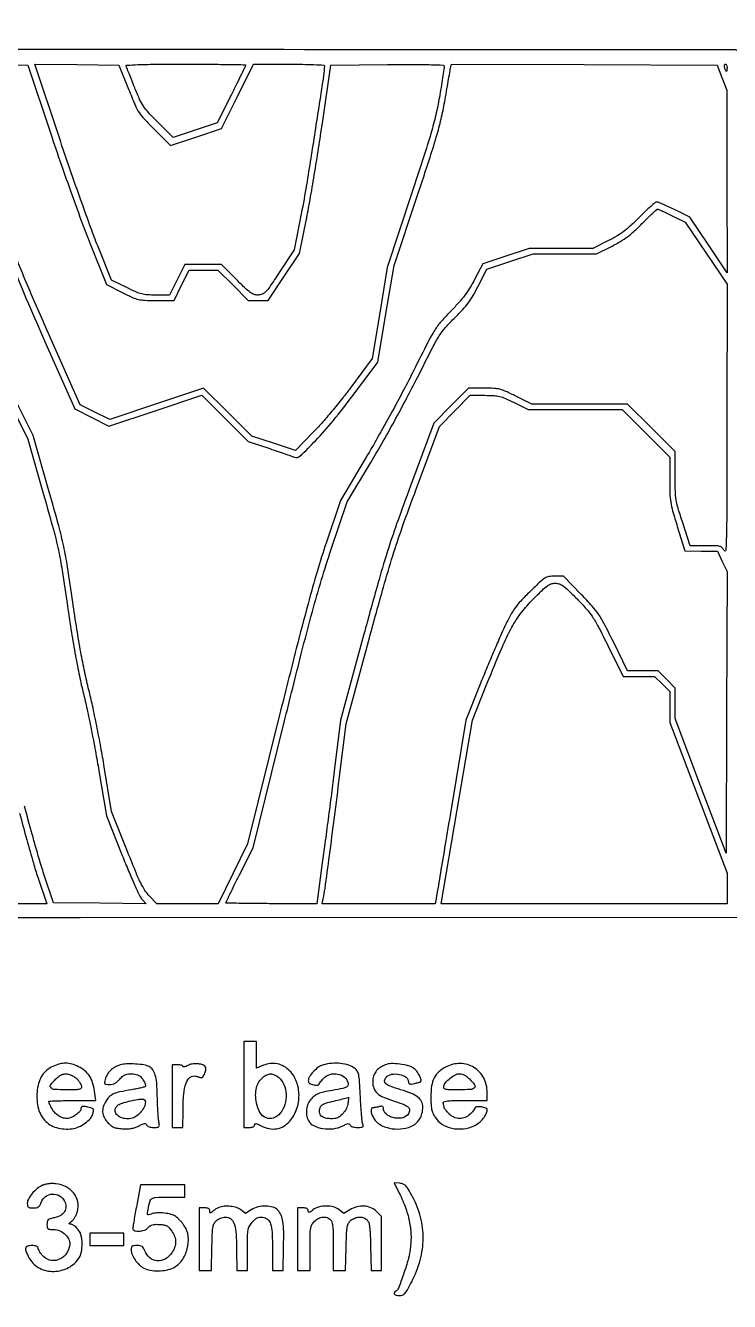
# Model space of a CAD drawing. Extents: x 56 to 1133, y 13 to 780.
# Drawn here: x 208.6 to 241.9, y 412.3 to 472.6 of the extents above; entities that cross this region are included whole.
import ezdxf

# ---------------------------------------------------------------- set-up
doc = ezdxf.new("R2010")
doc.units = 0
doc.header["$MEASUREMENT"] = 0

msp = doc.modelspace()

# ---------------------------------------------------------------- linework, layer by layer
for points in [[(563.623791, 746.280965, 0.000024), (512.7183, 748.668533, -0.000001), (459.121102, 751.17978, -0.000001), (407.844657, 753.582407, -0.000001), (364.322196, 755.62181, -0.000003), (342.098843, 756.663341), (304.216786, 758.439), (214.179413, 758.439, 0.000047), (168.586009, 758.434684, 0.000234), (142.920928, 758.417802, 0.000007), (124.182622, 758.396437, 0.198612), (124.04052, 758.33748, 0.198833), (123.941681, 758.098964, 0.000007), (123.932666, 727.145607, 0.000007), (123.924542, 696.192175, 0.198977), (124.02325, 695.95379, -0.195999), (124.063995, 695.856961, -0.000177), (124.091413, 693.332839, -0.001513), (124.114673, 690.224487, -0.000576), (124.129, 685.89062), (124.1505, 675.9117), (358.825898, 675.890535, 0.000017), (481.082405, 675.883684, 0.000096)], [(597.152773, 709.532732, 0.000001), (644.775909, 711.772814, 0.02038)], [(546.558755, 675.894767, 0.000001), (593.453206, 675.911769, 0.256594)], [(114.327922, 505.159407, 0.000001), (108.775481, 472.363282, 0.000003), (103.245268, 439.696851, 0.041949)], [(529.032925, 286.436984, -0.000002), (529.83462, 265.012438, -0.000004), (530.769888, 240.009811, -0.000003), (531.839084, 211.4154, 0.000001), (532.991169, 180.601107, 0.000001), (534.178651, 148.843697, 0.000001), (535.23949, 120.47627, 0.000003), (535.941746, 101.701946, 0.000115)], [(340.916813, 486.835527, -0.000001), (340.895598, 462.377991, -0.192633)], [(1130.14234, 577.288816, 0.000001), (1112.945079, 577.188951, 0.000111)], [(593.378593, 696.469297, 0.000002), (562.930092, 696.495285, 0.000139)], [(659.5416, 273.9771, -0.000009), (659.54438, 420.999454, -0.000183)], [(340.275612, 460.29304, 0.000001), (337.392807, 449.674757, 0.000025)], [(528.70788, 577.073614, 0.000003), (528.686579, 549.005158, 0.000159)], [(308.265541, 303.202231, -0.000001), (310.164009, 315.537643, -0.000018)], [(106.310938, 453.620174, 0.000122), (109.387108, 471.851108, -0.000089), (111.518689, 484.488959, -0.000149), (113.319169, 495.132832, -0.000001), (114.957787, 504.802168, -0.185562)], [(164.467775, 529.474699, 0.000085), (145.286579, 520.224962, 0.000141), (129.126223, 512.422972, 0.000002), (114.458015, 505.336203, 0.10741)], [(478.976143, 642.156178, 0.000003), (460.681715, 642.17741, 0.000206)], [(214.577504, 614.410292, 0.000003), (199.03491, 617.486587, 0.000206)], [(321.234872, 387.4257), (331.297936, 424.538048, 0.000031), (335.156582, 438.772108, 0.000051), (338.404975, 450.762803), (341.355812, 461.659591, 0.06621), (341.361, 461.698598, -0.413751), (341.380839, 461.718469, -0.000002), (350.38024, 461.732641, -0.000245), (360.291398, 461.743336, -0.000147), (372.064797, 461.7468), (402.768594, 461.7468), (402.891952, 461.30265, -0.001526), (403.232355, 460.06236, -0.000038), (404.771147, 454.386117, -0.000039), (407.3347, 444.924004, -0.000004), (413.387069, 422.577), (422.906997, 387.4257)], [(406.87465, 449.277685, 0.000002), (404.013931, 459.83339, 0.00469)], [(659.189342, 332.340905, -0.000015), (659.196643, 226.03005, -0.00003)], [(200.220583, 545.94649, 0.000004), (214.85255, 553.017731, 0.07872)], [(94.757333, 450.12354, 0.000006), (94.838584, 435.235459, 0.13789)], [(115.009415, 504.854257), (129.664983, 511.920604, -0.000029), (145.785607, 519.692178, -0.000018), (164.9277, 528.918162, 0.000102), (184.076715, 538.151455, 0.000169)], [(206.695035, 470.779347), (208.736215, 470.7567), (209.821945, 467.4996, 0.003056), (210.2942, 466.111216, 0.002502), (210.815563, 464.632578, 0.002526), (211.308725, 463.277531, 0.006658), (211.679835, 462.313327), (212.451994, 460.384153), (213.201007, 460.007977, 0.009335), (213.684861, 459.776179, 0.04924), (213.963007, 459.681003, 0.048795), (214.255459, 459.641645, 0.009066), (214.798326, 459.6318), (215.646633, 459.6318), (216.00327, 460.3509), (216.359907, 461.07), (217.040871, 461.07), (217.721836, 461.07), (218.4372, 460.3509), (219.152564, 459.6318), (219.62771, 459.6318), (220.102856, 459.6318), (220.841873, 460.741188), (221.58089, 461.850576), (221.920138, 463.554138, 0.005844), (222.077889, 464.39765, 0.002289), (222.276603, 465.564944, 0.002265), (222.480077, 466.829724, 0.002819), (222.657244, 468.0072), (223.055103, 470.7567), (225.737552, 470.779038, -0.001835), (227.015123, 470.78499, -0.007058), (227.809297, 470.774565, -0.003565), (228.372758, 470.755191, -0.40211), (228.42, 470.705946, -0.037947), (228.414651, 470.63557, -0.000682), (228.357076, 470.262399, -0.001696), (228.28788, 469.827631, -0.001131), (228.205792, 469.330008, -0.014624), (228.042328, 468.502363, -0.01367), (227.827542, 467.666699, -0.008337), (227.485649, 466.543952, -0.001822), (226.857837, 464.6232), (225.72409, 461.1969), (225.37132, 459.0396), (225.01855, 456.8823), (224.041112, 455.571, -0.008203), (223.605494, 455.006171, -0.005992), (223.103986, 454.392736, -0.006056), (222.614582, 453.822706, -0.013282), (222.22347, 453.401288), (221.383267, 452.542876), (220.354383, 452.882254), (219.3255, 453.221632), (218.18273, 454.353592), (217.03996, 455.485551), (214.821436, 454.74725), (212.602912, 454.008949), (211.903406, 454.356719), (211.2039, 454.704488), (209.703769, 458.077594, -0.005067), (208.718039, 460.355952, -0.004917), (207.768553, 462.67661, -0.0034)], [(207.984772, 461.34563, 0.003737), (208.761615, 459.475055, 0.004493), (209.520981, 457.7283), (210.953035, 454.5135), (211.759176, 454.098652), (212.565317, 453.683803), (214.759855, 454.415921), (216.954393, 455.148038), (218.055347, 454.059687), (219.1563, 452.971335), (220.1715, 452.628, -0.000642), (220.571204, 452.49225, -0.000868), (220.932199, 452.36843, -0.000582), (221.23493, 452.263613, -0.009546), (221.335514, 452.226488, 0.291362), (221.609371, 452.280395, 0.012692), (222.330166, 453.003162, 0.017977), (223.17682, 453.963246, 0.01102), (224.107747, 455.151142), (225.281894, 456.719384), (225.664998, 459.000442), (226.048102, 461.2815), (227.144074, 464.563561, 0.001949), (227.748688, 466.397946, 0.008581), (228.082419, 467.487112, 0.013765), (228.294504, 468.308657, 0.014212), (228.458557, 469.131961, -0.000698), (228.545346, 469.638587, -0.000943), (228.625339, 470.096512, -0.000634), (228.693695, 470.480665, -0.010318), (228.719482, 470.609192), (228.761895, 470.800083), (235.039462, 470.778392), (241.317028, 470.7567), (241.548564, 470.1645), (241.7801, 469.5723), (241.78345, 465.258112), (241.7868, 460.943924), (240.909891, 462.254812), (240.032982, 463.5657), (239.301247, 463.92525, 0.005344), (239.013186, 464.062992, 0.007522), (238.753213, 464.179182, 0.004718), (238.533317, 464.271071, 0.096897), (238.463139, 464.2848, 0.176714), (238.396768, 464.260586, 0.005688), (238.177325, 464.071584, 0.010328), (237.922085, 463.837099, 0.006917), (237.639532, 463.558957, -0.01148), (237.243728, 463.17638, -0.024619), (236.917996, 462.904119, -0.027147), (236.588075, 462.681922, -0.017434), (236.18374, 462.459157), (235.445181, 462.0852), (233.93936, 462.0852), (232.433539, 462.0852), (231.33622, 461.7211), (230.2389, 461.356999), (229.85323, 460.618078, -0.01803), (229.628801, 460.223456, -0.023309), (229.393652, 459.879566, -0.021337), (229.111081, 459.536525, -0.01187), (228.73963, 459.142128, 0.015977), (228.273244, 458.638715, 0.038902), (227.972302, 458.232418, 0.02201), (227.653011, 457.669215, 0.002375), (226.979031, 456.3324, -0.006141), (226.495641, 455.391311, -0.003535), (225.891566, 454.269235, -0.003532), (225.268868, 453.150734, -0.005896), (224.727155, 452.219458), (223.50795, 450.179217), (222.831629, 448.158658, 0.009157), (222.421552, 446.854661, 0.005479), (221.979678, 445.291029, 0.003757), (221.425705, 443.182655, 0.001208), (220.634989, 440.0469), (219.114671, 433.9557), (218.420504, 432.53865), (217.726336, 431.1216), (216.280483, 431.1216), (214.834629, 431.1216), (214.485049, 431.48115, -0.048984), (214.269593, 431.751184, -0.029823), (214.068041, 432.106545, -0.016585), (213.819961, 432.657416, -0.003296), (213.415743, 433.6596), (212.696016, 435.4785), (212.347764, 437.591868, 0.005033), (212.186656, 438.511736, 0.003686), (211.990079, 439.529354, 0.003724), (211.78961, 440.490415, 0.008237), (211.619151, 441.219857, -0.009581), (211.425854, 442.05718, -0.006734), (211.239187, 443.006047, -0.005839), (211.052749, 444.098043, -0.003715), (210.860069, 445.372992, 0.003138), (210.610381, 447.038165, 0.014034), (210.430623, 448.008484, 0.013831), (210.195592, 448.973484, 0.002988), (209.733163, 450.628003), (208.98498, 453.2445), (207.53202, 456.148104, 0.002921)], [(312.264289, 329.18101, -0.000011), (314.752336, 345.3372)], [(207.358567, 455.8248), (208.731194, 453.0753), (209.47937, 450.458803, -0.002988), (209.941792, 448.804294, -0.01383), (210.176823, 447.839283, -0.014033), (210.356582, 446.868955, -0.003138), (210.606269, 445.203792, 0.003771), (210.796823, 443.943864, 0.005587), (210.98449, 442.842796, 0.00637), (211.171903, 441.882465, 0.009635), (211.361683, 441.052289, -0.008041), (211.53108, 440.322008, -0.003594), (211.731572, 439.35609, -0.003557), (211.929038, 438.331315, -0.004818), (212.091909, 437.402616), (212.445443, 435.265933), (213.197838, 433.391255, 0.004563), (213.499667, 432.658627, 0.006352), (213.784119, 432.008822, 0.004053), (214.0337, 431.469514, 0.078322), (214.137136, 431.317627), (214.324039, 431.118678), (212.136814, 431.141289), (209.949589, 431.1639), (209.496387, 432.5175, -0.010073), (209.2695, 433.24341, -0.002705), (208.938658, 434.405402, -0.002739), (208.577137, 435.729723, -0.00283)], [(208.346077, 435.405367, 0.002889), (208.685727, 434.145389, 0.002839), (208.995962, 433.044857, 0.011053), (209.206777, 432.36945), (209.626754, 431.1216), (207.656306, 431.1216)]]:
    msp.add_lwpolyline(points, format="xyb")
for points in [[(179.96112, 471.37428, 0.1975), (179.903033, 471.235117, 0.000132), (179.881231, 467.02148, 0.00103), (179.864622, 461.196331, 0.000214), (179.860895, 450.96453, 0.00031), (179.866226, 443.170101, 0.000513), (179.881556, 436.590745, 0.00002), (179.901746, 430.645003, 0.141504), (179.929409, 430.550436, 0.25591), (180.043326, 430.487608, 0.00006), (186.24652, 430.470083, 0.000717), (194.979104, 430.458986, 0.00013), (211.208963, 430.465836), (242.4213, 430.4871), (242.442623, 450.866823, 0.000232), (242.448333, 460.689011, 0.000929), (242.437849, 466.705229, 0.000102), (242.420678, 471.218369, 0.173901), (242.368814, 471.361173, 0.223048), (242.11502, 471.480394, 0.00001), (211.17513, 471.487489, 0.00001), (180.248614, 471.493336, 0.198956)], [(213.498398, 469.611207, 0.006364), (213.805109, 468.871984, 0.040922), (213.994626, 468.514803, 0.045565), (214.232269, 468.209036, 0.008992), (214.716121, 467.709785), (215.475568, 466.953857), (216.683077, 467.353155), (217.890586, 467.752453), (218.648465, 469.275727), (219.406343, 470.799), (221.079072, 470.799, -0.003972), (221.72047, 470.793904, -0.006617), (222.260436, 470.778174, -0.001753), (222.724411, 470.756879, -0.399826), (222.7518, 470.728104, -0.038059), (222.716431, 470.264123, -0.00058), (222.304346, 467.597507, -0.001578), (221.907619, 465.101693, -0.008131), (221.661081, 463.723844), (221.327688, 462.020788), (220.622694, 460.955318, -0.003348), (220.171689, 460.283525, -0.039086), (219.974111, 460.037219, -0.106263), (219.815225, 459.927379, -0.096804), (219.619732, 459.887724, -0.082045), (219.429241, 459.9178, -0.073998), (219.250977, 460.007914, -0.037113), (219.021314, 460.197449, -0.005962), (218.6064, 460.6047), (217.891036, 461.3238), (217.021401, 461.3238), (216.151767, 461.3238), (215.79513, 460.6047), (215.438493, 459.8856), (214.78179, 459.8856, -0.015989), (214.384356, 459.898312, -0.047451), (214.115351, 459.941387, -0.041577), (213.84063, 460.037552, -0.010146), (213.406162, 460.24215), (212.687237, 460.5987), (212.040211, 462.2091, -0.007809), (211.7145, 463.057855, -0.002287), (211.240407, 464.372005, -0.002297), (210.720364, 465.856008, -0.002462), (210.226064, 467.310767), (209.058942, 470.802033), (211.049532, 470.779367), (213.040122, 470.7567)], [(219.0294, 470.755705, -0.113057), (219.021943, 470.723148, -0.000337), (218.83173, 470.330368, -0.001937), (218.614449, 469.88685, -0.001207), (218.356479, 469.368547), (217.683559, 468.024684), (216.64521, 467.677336), (215.606861, 467.329989), (214.875289, 468.058171, -0.009147), (214.431041, 468.516841, -0.040441), (214.197669, 468.81123, -0.042267), (214.019594, 469.133376, -0.010604), (213.786024, 469.686927, 0.000055), (213.645892, 470.039628, 0.000077), (213.520885, 470.354021, 0.000044), (213.415312, 470.619349, 0.001077), (213.385715, 470.69325, -0.511258), (213.422425, 470.751526, -0.006423), (213.933067, 470.77738, -0.007961), (214.726342, 470.794693, -0.001475), (216.186249, 470.799, -0.001427), (217.276455, 470.795889, -0.00238), (218.194224, 470.786282, -0.000228), (219.011933, 470.773457, -0.409494)], [(241.7868, 470.6298, -0.018041), (241.784459, 470.564942, -0.029316), (241.777273, 470.510302, -0.029396), (241.767027, 470.469868, -0.326917), (241.754367, 470.4606, -0.269386), (241.739387, 470.469302, -0.023188), (241.718464, 470.510302, -0.025621), (241.696994, 470.564964, -0.016817), (241.677687, 470.6298, -0.040966), (241.666299, 470.694631, -0.070464), (241.668963, 470.749298, -0.106581), (241.684417, 470.785672, -0.24384), (241.71012, 470.799, -0.206609), (241.739433, 470.786347, -0.082769), (241.764275, 470.749298, -0.063112), (241.78117, 470.694573, -0.043375)], [(239.191235, 463.638609), (239.813269, 463.330819), (240.800034, 461.86756), (241.7868, 460.404301), (241.783413, 453.9903, -0.000457), (241.77799, 450.231606, -0.004652), (241.759794, 448.67113, -0.007659), (241.729118, 447.826007, -0.757415), (241.653811, 447.80895, 0.065706), (241.555492, 447.94428, 0.138088), (241.44474, 448.010193, 0.060349), (241.260026, 448.036571, 0.005323), (240.787614, 448.0416), (240.047632, 448.0416), (239.690516, 449.123655, -0.006754), (239.472763, 449.814668, -0.033113), (239.381253, 450.213458, -0.033104), (239.343181, 450.620883, -0.006748), (239.3334, 451.345581), (239.3334, 452.485451), (238.211316, 453.605225), (237.089232, 454.725), (234.825625, 454.725), (232.562019, 454.725), (231.804, 455.1057, 0.009035), (231.327133, 455.334503, 0.045277), (231.048019, 455.432859, 0.049775), (230.767526, 455.474918, 0.012343), (230.302453, 455.4864), (229.558926, 455.4864), (228.744895, 454.66155), (227.930864, 453.8367), (226.826956, 450.8757, 0.003755), (226.169548, 449.071054, 0.009335), (225.723221, 447.738357, 0.007834), (225.284471, 446.261757, 0.001995), (224.620227, 443.8539), (223.517408, 439.7931), (223.218485, 437.382, -0.000914), (223.084655, 436.318462, -0.000629), (222.929288, 435.113795, -0.000634), (222.776877, 433.955144, -0.001296), (222.653748, 433.04625), (222.387933, 431.1216), (220.243366, 431.1216, -0.001894), (219.421034, 431.124716, -0.003159), (218.728766, 431.134336, -0.000402), (218.11616, 431.147214, -0.407836), (218.0988, 431.164957, -0.112879), (218.10624, 431.197494, -0.000371), (218.286921, 431.571194, -0.002034), (218.493708, 431.993688, -0.00127), (218.739213, 432.487006), (219.379626, 433.765698), (220.851566, 439.698099, -0.001171), (221.659822, 442.923314, -0.004445), (222.187432, 444.932665, -0.006796), (222.619807, 446.44048, -0.007727), (223.075821, 447.8724), (223.828137, 450.1143), (224.94958, 451.9755, 0.006583), (225.456981, 452.843249, 0.003561), (226.05967, 453.923679, 0.003546), (226.657802, 455.032706, 0.005585), (227.153814, 455.994, -0.002148), (227.862012, 457.389989, -0.02135), (228.186152, 457.960781, -0.040543), (228.482318, 458.358393, -0.018587), (228.927335, 458.8281, 0.012607), (229.299348, 459.211464, 0.026837), (229.562731, 459.529614, 0.027806), (229.784786, 459.866892, 0.014572), (230.024661, 460.3086), (230.431256, 461.1123), (231.522883, 461.47185), (232.614511, 461.8314), (234.114446, 461.8314), (235.614381, 461.8314), (236.35294, 462.20531, 0.017135), (236.751202, 462.424393, 0.026298), (237.07831, 462.643301, 0.024603), (237.395677, 462.906064, 0.012778), (237.766315, 463.26281, -0.004434), (238.029589, 463.524819, -0.006889), (238.261714, 463.745596, -0.002623), (238.463499, 463.930333, -0.186125), (238.505166, 463.9464, -0.103044), (238.549444, 463.937177, -0.002746), (238.733113, 463.855987, -0.005632), (238.948238, 463.75655, -0.003812)], [(231.7194, 454.8096), (232.392444, 454.4712), (234.613938, 454.4712), (236.835432, 454.4712), (237.957516, 453.351425), (239.0796, 452.231651), (239.07526, 451.172975, 0.008323), (239.08361, 450.507524, 0.032853), (239.122397, 450.099939, 0.029782), (239.215818, 449.682378, 0.005994), (239.43481, 448.952896), (239.7987, 447.791492), (240.565695, 447.789646), (241.332689, 447.7878), (241.562474, 447.30135), (241.792259, 446.8149), (241.768379, 440.162328), (241.7445, 433.509755), (240.537333, 436.693728), (239.330165, 439.8777), (239.331783, 440.593894), (239.3334, 441.310088), (238.93473, 441.714844), (238.536061, 442.1196), (237.811668, 442.1196), (237.087275, 442.1196), (236.412587, 443.49435, 0.005392), (235.980707, 444.350875, 0.029172), (235.714764, 444.798452, 0.03448), (235.417318, 445.179034, 0.009429), (234.896985, 445.73625), (234.056069, 446.6034), (233.638241, 446.6034, 0.042868), (233.367332, 446.58013, 0.097843), (233.176608, 446.506937, 0.048671), (232.957419, 446.337257, 0.004633), (232.468427, 445.867543, 0.01031), (232.035941, 445.426514, 0.031976), (231.770438, 445.105524, 0.033181), (231.553241, 444.759707, 0.011781), (231.288144, 444.238993, 0.008342), (231.075921, 443.777056, 0.002701), (230.777019, 443.086652, 0.002692), (230.452925, 442.315348, 0.003021), (230.149587, 441.5697), (229.43933, 439.7931), (228.759439, 435.69, -0.000209), (228.495393, 434.100619, -0.000321), (228.265168, 432.723845, -0.000104), (228.064752, 431.53156, -0.009176), (228.031552, 431.35425), (227.983556, 431.1216), (225.318656, 431.1216), (222.653756, 431.1216), (222.700875, 431.35425, 0.015953), (222.782666, 431.836732, 0.000833), (222.993177, 433.394095, 0.001357), (223.229539, 435.202331, 0.001126), (223.471558, 437.1282), (223.77948, 439.6239), (224.8829, 443.6847, -0.002007), (225.545716, 446.08586, -0.007752), (225.986128, 447.567925, -0.009228), (226.433593, 448.905589, -0.003773), (227.088552, 450.7065), (228.190783, 453.6675), (228.916978, 454.40775), (229.643172, 455.148), (230.344764, 455.148, -0.013364), (230.770959, 455.136606, -0.047015), (231.041999, 455.096359, -0.044806), (231.307287, 455.005217, -0.01135)], [(234.695879, 445.52475, -0.013163), (235.142713, 445.047811, -0.035295), (235.426338, 444.67928, -0.026117), (235.699184, 444.216952, -0.004686), (236.153936, 443.32515), (236.880941, 441.8658), (237.617518, 441.8658), (238.354096, 441.8658), (238.716848, 441.509786), (239.0796, 441.153771), (239.0796, 440.418144), (239.0796, 439.682517), (240.4332, 436.120877), (241.7868, 432.559237), (241.7868, 431.840418), (241.7868, 431.1216), (235.030439, 431.1216), (228.274078, 431.1216), (229.010685, 435.45735), (229.747291, 439.7931), (230.438808, 441.511053, -0.005043), (231.152622, 443.234017, -0.024448), (231.614601, 444.186152, -0.039078), (232.056931, 444.863145, -0.030538), (232.634771, 445.52475, -0.00576), (233.059502, 445.945173, -0.036471), (233.292771, 446.140012, -0.073425), (233.473013, 446.233019, -0.082634), (233.6652, 446.265, -0.082641), (233.857393, 446.233015, -0.073389), (234.037682, 446.139994, -0.036457), (234.271035, 445.945141, -0.00576)], [(218.9448, 422.577), (218.9448, 420.5466), (219.1986, 420.5466, 0.034754), (219.306005, 420.554075, 0.074017), (219.385675, 420.577565, 0.110913), (219.434592, 420.615172, 0.175381), (219.4524, 420.66438, -0.209644), (219.472229, 420.709594, -0.227244), (219.517956, 420.723603, -0.071509), (219.606812, 420.696857, -0.011482), (219.76965, 420.616561, 0.072849), (220.135762, 420.488847, 0.088626), (220.498395, 420.483985, 0.091323), (220.831897, 420.604034, 0.082768), (221.113959, 420.838172, 0.09369), (221.4409, 421.40135, 0.085565), (221.553509, 422.063596, 0.088106), (221.437495, 422.708296, 0.10832), (221.108512, 423.222008, 0.06592), (220.833593, 423.432633, 0.078857), (220.529146, 423.548868, 0.079042), (220.204258, 423.564984, 0.066624), (219.869511, 423.482626), (219.537, 423.352011), (219.537, 423.979706), (219.537, 424.6074), (219.2409, 424.6074), (218.9448, 424.6074)], [(209.915498, 423.426061, 0.065034), (209.631512, 423.249589, 0.074109), (209.416552, 423.01272, 0.068565), (209.268365, 422.707574, 0.045853), (209.182183, 422.328463, 0.083808), (209.211041, 421.512259, 0.132698), (209.523882, 420.890893, 0.142289), (210.087698, 420.539104, 0.102479), (210.831726, 420.486254, 0.071398), (211.13674, 420.572606, 0.051678), (211.443383, 420.748872, 0.053673), (211.689152, 420.969796, 0.121959), (211.805603, 421.188844, 0.025012), (211.837765, 421.350922, 0.218651), (211.817696, 421.419511, 0.151697), (211.747968, 421.462697, 0.010594), (211.52115, 421.516339, 0.018678), (211.381492, 421.540844, 0.095482), (211.303193, 421.536609, 0.201755), (211.26193, 421.505719, 0.13329), (211.2462, 421.447762, -0.184691), (211.190237, 421.301427, -0.055051), (211.008934, 421.139087, -0.054164), (210.782188, 421.011641, -0.101303), (210.576815, 420.9696, -0.083187), (210.367693, 421.004635, -0.069714), (210.167054, 421.106852, -0.064873), (209.98988, 421.268612, -0.056066), (209.849817, 421.478134, -0.007182), (209.801397, 421.57516, -0.009663), (209.760535, 421.664446, -0.007118), (209.72905, 421.739831, -0.095639), (209.7234, 421.769099, -0.400024), (209.74138, 421.787976, -0.001711), (210.049668, 421.80194, -0.006537), (210.408208, 421.812258, -0.003924), (210.834099, 421.8156), (211.944798, 421.8156), (211.886003, 422.258819, 0.043933), (211.796962, 422.657572, 0.067545), (211.645783, 422.976714, 0.073162), (211.425601, 423.22607, 0.062719), (211.1317, 423.416997, 0.041648), (210.813154, 423.539668, 0.069334), (210.52914, 423.581401, 0.068607), (210.242445, 423.544052, 0.039917)], [(213.095059, 423.497148, 0.05882), (212.844983, 423.393828, 0.065152), (212.635229, 423.237847, 0.067657), (212.478895, 423.03895, 0.072065), (212.3854, 422.80965, 0.02598), (212.358515, 422.670856, 0.222384), (212.376631, 422.611931, 0.192065), (212.435516, 422.583094, 0.01897), (212.59609, 422.577, 0.053352), (212.732877, 422.591637, 0.067971), (212.851989, 422.634973, 0.061674), (212.963536, 422.712582, 0.035073), (213.078082, 422.8308, -0.065759), (213.246514, 422.984581, -0.09336), (213.431047, 423.067532, -0.082869), (213.649605, 423.083057, -0.041959), (213.921937, 423.033975, -0.125355), (214.043042, 422.96598, -0.051041), (214.1668, 422.821354, -0.050753), (214.261036, 422.650641, -0.101085), (214.2918, 422.500026, -0.329242), (214.268757, 422.468826, -0.009408), (214.099974, 422.420341, -0.01559), (213.889115, 422.371029, -0.009654), (213.638774, 422.32567, 0.009747), (213.077758, 422.22391, 0.053542), (212.784785, 422.131383, 0.091268), (212.594357, 422.002519, 0.061659), (212.430955, 421.796559, 0.057271), (212.302894, 421.519601, 0.097322), (212.27127, 421.267221, 0.100665), (212.337604, 421.027567, 0.064722), (212.500988, 420.788724, 0.035102), (212.646684, 420.647048, 0.073037), (212.781008, 420.563689, 0.062897), (212.946378, 420.515424, 0.020604), (213.198938, 420.485702, 0.021631), (213.435574, 420.477965, 0.039689), (213.627556, 420.495272, 0.043871), (213.800995, 420.540841, 0.034132), (213.979698, 420.619118, -0.011887), (214.155098, 420.705435, -0.076236), (214.24988, 420.73283, -0.18751), (214.308145, 420.718478, -0.149129), (214.348299, 420.667005, 0.152343), (214.386855, 420.618215, 0.064237), (214.4621, 420.579864, 0.051733), (214.564419, 420.554858, 0.034093), (214.685385, 420.5466, 0.017442), (214.866737, 420.552928, 0.197539), (214.9298, 420.584158, 0.207966), (214.95089, 420.649807, 0.01953), (214.926985, 420.82155, -0.025122), (214.906488, 420.981915, -0.004282), (214.885466, 421.289097, -0.004663), (214.867213, 421.650655, -0.00414), (214.854848, 422.0271, 0.01233), (214.824238, 422.648608, 0.049339), (214.758935, 423.023491, 0.086029), (214.645861, 423.262002, 0.116793), (214.467957, 423.419276, 0.084999), (214.222496, 423.501112, 0.023894), (213.819382, 423.543367, 0.024826), (213.402601, 423.546292, 0.057982)], [(216.30105, 423.473272, -0.025248), (216.211767, 423.43102, -0.049892), (216.136741, 423.408483, -0.08441), (216.086327, 423.407288, -0.372433), (216.0684, 423.428017, 0.264158), (216.051008, 423.45864, 0.058543), (215.993846, 423.484223, 0.046294), (215.911837, 423.501817, 0.029712), (215.8146, 423.5076), (215.5608, 423.5076), (215.5608, 422.0271), (215.5608, 420.5466), (215.8146, 420.5466), (216.0684, 420.5466), (216.070418, 421.32915, -0.021005), (216.105757, 422.121264, -0.064661), (216.220364, 422.644247, -0.130343), (216.408556, 422.916922, -0.251132), (216.6606, 422.972064, 0.00092), (216.717636, 422.95598, 0.000577), (216.784394, 422.93737, 0.000579), (216.85015, 422.919203, 0.00106), (216.903825, 422.904563, 0.306561), (217.0061, 422.939684, 0.06703), (217.102059, 423.110739, 0.06365), (217.15277, 423.309135, 0.231117), (217.111624, 423.428816, 0.12778), (216.964459, 423.515283, 0.055618), (216.739167, 423.553008, 0.054068), (216.498383, 423.540176, 0.082994)], [(222.695364, 423.499369, 0.086876), (222.46623, 423.387232, 0.047019), (222.230035, 423.179064, 0.047147), (222.046704, 422.942938, 0.142443), (221.9904, 422.749311, 0.113576), (222.00659, 422.678955, 0.119289), (222.051755, 422.624212, 0.08722), (222.129814, 422.584608, 0.037466), (222.2442, 422.558954, 0.020981), (222.341504, 422.54882, 0.035466), (222.423446, 422.549565, 0.041606), (222.482381, 422.559266, 0.343777), (222.498, 422.579299, -0.146788), (222.508041, 422.612764, -0.013055), (222.558942, 422.685732, -0.016157), (222.625999, 422.770806, -0.011896), (222.70546, 422.860746, -0.134553), (223.012457, 423.051464, -0.12066), (223.387583, 423.06957, -0.130432), (223.707414, 422.914549, -0.169389), (223.869387, 422.63457, -0.130869), (223.860975, 422.516918, -0.204505), (223.793881, 422.442709, -0.060036), (223.623418, 422.387665, -0.004415), (223.139465, 422.297808, 0.008946), (222.708501, 422.213743, 0.041322), (222.465463, 422.140388, 0.065684), (222.295598, 422.046061, 0.050357), (222.13845, 421.902941, 0.077371), (221.988462, 421.672515, 0.071721), (221.910665, 421.40134, 0.072831), (221.913229, 421.123165, 0.084393), (221.99721, 420.872276, 0.158239), (222.248473, 420.630807, 0.074392), (222.683184, 420.494841, 0.068877), (223.180187, 420.486347, 0.087984), (223.617569, 420.619713, -0.013074), (223.782104, 420.698248, -0.075176), (223.874917, 420.723847, -0.177412), (223.932436, 420.71025, -0.156535), (223.971202, 420.662013, 0.164259), (224.009788, 420.615452, 0.059173), (224.088836, 420.578723, 0.047903), (224.196368, 420.554562, 0.031333), (224.323296, 420.5466, 0.014433), (224.491546, 420.551458, 0.12153), (224.563508, 420.573687, 0.277656), (224.586962, 420.617909, 0.085341), (224.569455, 420.69465, -0.072786), (224.542835, 420.799234, -0.003854), (224.509674, 421.142809, -0.005995), (224.478183, 421.553541, -0.004323), (224.452514, 422.012397, 0.003247), (224.413521, 422.737393, 0.033416), (224.375545, 423.034723, 0.086321), (224.310058, 423.205559, 0.096871), (224.192597, 423.336441, 0.084951), (223.902768, 423.486135, 0.049757), (223.519562, 423.566941, 0.046976), (223.098891, 423.573045, 0.050652)], [(225.628243, 423.50196, 0.050921), (225.363721, 423.357233, 0.082683), (225.179775, 423.1798, 0.089627), (225.072698, 422.963491, 0.070335), (225.036, 422.7039, 0.088617), (225.091341, 422.394107, 0.121739), (225.249516, 422.160822, 0.083944), (225.547834, 421.97163, 0.025625), (226.052238, 421.789533, -0.020617), (226.504893, 421.631223, -0.103829), (226.727197, 421.484115, -0.239754), (226.777743, 421.325593, -0.144393), (226.690182, 421.143752, -0.172546), (226.398417, 420.986812, -0.103164), (226.00068, 421.008241, -0.111299), (225.666621, 421.182628, -0.220471), (225.5436, 421.448063, 0.095311), (225.532306, 421.506771, 0.198004), (225.50037, 421.539637, 0.132724), (225.443547, 421.547928, 0.035721), (225.35325, 421.530522, -0.011611), (225.272617, 421.510908, -0.010252), (225.187751, 421.494156, -0.010353), (225.110638, 421.48221, -0.030524), (225.05715, 421.478355, 0.264119), (224.98143, 421.434257, 0.151286), (224.95696, 421.328169, 0.079284), (224.995895, 421.163255, 0.035886), (225.09508, 420.963975, 0.130799), (225.381842, 420.681927, 0.076579), (225.834838, 420.509278, 0.071122), (226.35613, 420.473112, 0.080936), (226.842546, 420.58919, 0.07892), (227.076417, 420.73364, 0.078008), (227.255109, 420.943952, 0.074443), (227.366753, 421.208032, 0.062924), (227.4048, 421.509158, 0.114265), (227.344546, 421.769375, 0.113171), (227.175934, 421.977684, 0.072255), (226.865473, 422.155725, 0.022671), (226.357419, 422.330366, -0.013728), (225.868415, 422.488741, -0.090462), (225.646238, 422.616276, -0.25515), (225.59374, 422.75178, -0.152554), (225.668117, 422.912767, -0.167559), (225.931749, 423.057887, -0.094323), (226.301066, 423.051636, -0.104592), (226.614001, 422.914343, -0.241785), (226.728, 422.692381, 0.130041), (226.743578, 422.633498, 0.203885), (226.78462, 422.602215, 0.096727), (226.862686, 422.597825, 0.018593), (227.00295, 422.622461, 0.005504), (227.110126, 422.646659, 0.00788), (227.204556, 422.670652, 0.004693), (227.283145, 422.692738, 0.111137), (227.303167, 422.7038, 0.295089), (227.329527, 422.798743, 0.041139), (227.24907, 422.997122, 0.043349), (227.123229, 423.200461, 0.077957), (226.983326, 423.337313, 0.089455), (226.715891, 423.463328, 0.035264), (226.314874, 423.541038, 0.035152), (225.909086, 423.561602, 0.095094)], [(228.506535, 423.407292, 0.061688), (228.162568, 423.171813, 0.094814), (227.942476, 422.887172, 0.081671), (227.823137, 422.509632, 0.03581), (227.7855, 421.9848, 0.012698), (227.794115, 421.645614, 0.037518), (227.82334, 421.414515, 0.049475), (227.880866, 421.228324, 0.039471), (227.977474, 421.041586, 0.109897), (228.30629, 420.706027, 0.089318), (228.771412, 420.510215, 0.083322), (229.305554, 420.481319, 0.078655), (229.83144, 420.62641, 0.063119), (230.057023, 420.765418, 0.0509), (230.259576, 420.965812, 0.053619), (230.403728, 421.184923, 0.119253), (230.4504, 421.377824, 0.321907), (230.39096, 421.460581, 0.04509), (230.173958, 421.512525, 0.044915), (229.950465, 421.524843, 0.313268), (229.867513, 421.46284, -0.067259), (229.84194, 421.41071, -0.01642), (229.785955, 421.332821, -0.016531), (229.715273, 421.247025, -0.015807), (229.638048, 421.164757, -0.10083), (229.411572, 421.014943, -0.103226), (229.146464, 420.967328, -0.100231), (228.878153, 421.029531, -0.089688), (228.643036, 421.192636, -0.013741), (228.557616, 421.282885, -0.018368), (228.485517, 421.369586, -0.015738), (228.43143, 421.444473, -0.149608), (228.42, 421.481817, 0.048703), (228.416655, 421.516077, 0.014179), (228.404916, 421.567841, 0.014107), (228.388306, 421.625695, 0.014655), (228.368649, 421.681781, -0.360767), (228.392327, 421.751807, -0.105693), (228.507642, 421.792815, -0.029621), (228.77054, 421.811733, -0.003153), (229.383849, 421.8156), (230.4504, 421.8156), (230.4504, 422.205931, 0.121282), (230.283371, 422.8844, 0.134415), (229.824042, 423.377457, 0.135363), (229.180373, 423.565672, 0.123747)], [(210.849912, 422.986181, -0.047855), (210.997088, 422.888695, -0.049982), (211.120701, 422.766276, -0.051255), (211.214948, 422.62489, -0.055887), (211.275224, 422.47125, -0.234279), (211.25969, 422.393842, -0.178863), (211.185354, 422.34739, -0.046672), (211.004447, 422.327181, -0.004493), (210.56148, 422.3232, -0.013054), (210.002204, 422.337804, -0.187385), (209.824003, 422.417959, -0.370242), (209.814352, 422.558724, -0.036182), (210.055292, 422.837308, -0.053229), (210.250434, 422.994802, -0.097174), (210.439859, 423.070229, -0.103184), (210.635788, 423.066224, -0.065923)], [(220.576967, 422.914077, -0.123878), (220.836622, 422.577977, -0.09028), (220.94526, 422.116505, -0.086763), (220.885545, 421.629286, -0.101461), (220.663647, 421.220464, -0.127879), (220.338475, 420.989833, -0.193927), (219.996219, 420.996871, -0.160967), (219.708094, 421.251037, -0.086529), (219.541126, 421.69991, -0.043881), (219.504187, 422.084403, -0.064007), (219.544805, 422.421921, -0.073921), (219.661015, 422.700518, -0.090628), (219.847423, 422.911552, -0.051409), (220.042965, 423.035181, -0.114902), (220.213105, 423.075424, -0.11562), (220.382828, 423.036265, -0.052434)], [(229.610908, 422.837308, -0.036182), (229.851848, 422.558724, -0.370242), (229.842197, 422.417959, -0.187385), (229.663996, 422.337804, -0.013054), (229.10472, 422.3232, -0.003869), (228.63359, 422.326846, -0.055089), (228.466943, 422.347878, -0.232773), (228.403401, 422.400644, -0.170669), (228.395749, 422.493403, -0.115493), (228.495035, 422.681467, -0.047946), (228.704733, 422.880482, -0.047946), (228.947853, 423.035503, -0.118503), (229.152099, 423.0846, -0.084434), (229.25258, 423.06751, -0.039373), (229.37383, 423.013995, -0.03662), (229.498564, 422.934474, -0.036174)], [(214.291484, 421.75215, -0.10919), (214.242001, 421.530508, -0.058825), (214.093889, 421.291453, -0.058451), (213.89226, 421.091259, -0.100933), (213.681672, 420.985906, -0.078545), (213.388938, 420.954783, -0.091469), (213.117057, 421.019382, -0.112271), (212.925971, 421.161449, -0.178841), (212.856191, 421.3503, -0.138613), (212.895989, 421.491099, -0.108545), (213.006667, 421.605885, -0.069335), (213.202019, 421.699991, -0.024774), (213.501608, 421.779987, -0.006388), (213.951138, 421.870465, -0.055324), (214.154508, 421.885809, -0.18326), (214.251791, 421.844939, -0.20602)], [(223.867958, 421.691282, -0.087734), (223.793902, 421.444232, -0.063469), (223.632938, 421.205395, -0.066453), (223.42854, 421.026742, -0.133574), (223.226714, 420.959858, -0.04184), (222.872016, 420.970219, -0.119479), (222.641767, 421.05444, -0.182789), (222.531612, 421.208506, -0.126933), (222.530182, 421.424708, -0.070123), (222.573528, 421.531392, -0.09466), (222.641637, 421.609883, -0.076326), (222.74566, 421.668753, -0.031497), (222.900701, 421.716654, 0.001373), (223.296223, 421.813207, 0.002611), (223.613781, 421.893414, 0.000365), (223.886811, 421.964105, 0.240862), (223.898062, 421.974109, -0.874714), (223.899213, 421.97383, -0.000422), (223.890936, 421.895439, -0.001625), (223.880805, 421.803112, -0.000919)], [(226.292962, 417.442782, -0.026188), (226.602543, 416.708515, -0.040287), (226.783802, 416.043523, -0.043658), (226.847315, 415.399604, -0.039212), (226.802188, 414.73035, -0.033908), (226.695587, 414.238661, -0.013914), (226.48782, 413.588077, -0.007994), (226.254373, 412.954321, -0.163509), (226.125816, 412.79953, 0.126965), (226.05816, 412.729006, 0.310133), (226.064271, 412.660825, 0.168433), (226.147973, 412.609941, 0.053172), (226.295573, 412.5942, 0.09451), (226.442029, 412.622133, 0.117219), (226.555422, 412.701435, 0.054928), (226.675341, 412.870344, 0.007613), (226.878942, 413.24985, 0.052192), (227.281761, 414.279557, 0.06472), (227.424574, 415.297801, 0.066453), (227.301448, 416.296852, 0.059415), (226.919489, 417.269996, 0.009124), (226.724259, 417.618234, 0.055715), (226.60119, 417.783346, 0.104245), (226.480987, 417.867575, 0.076507), (226.32285, 417.908082), (226.054623, 417.934465)], [(209.423106, 417.809578, 0.067801), (209.174433, 417.653327, 0.045959), (208.938203, 417.415747, 0.047004), (208.762958, 417.157803, 0.126372), (208.7082, 416.944609, 0.053263), (208.719872, 416.835346, 0.182424), (208.757984, 416.776372, 0.135127), (208.833966, 416.747114, 0.024738), (208.985752, 416.7396, 0.036883), (209.134781, 416.750608, 0.112226), (209.228838, 416.787196, 0.114814), (209.296613, 416.860288, 0.039551), (209.358404, 416.991547, -0.141643), (209.570885, 417.275542, -0.148587), (209.898159, 417.39576, -0.150778), (210.233373, 417.312914, -0.146603), (210.46807, 417.054882, -0.105361), (210.530188, 416.797699, -0.143866), (210.469532, 416.568513, -0.12797), (210.286122, 416.390044, -0.074903), (209.99835, 416.279202, 0.01828), (209.794692, 416.22618, 0.108354), (209.699058, 416.173048, 0.159555), (209.653147, 416.094937, 0.053785), (209.6388, 415.961952, 0.038244), (209.649161, 415.826685, 0.190339), (209.686892, 415.762153, 0.147156), (209.765003, 415.731558, 0.02028), (209.941408, 415.7244, -0.104649), (210.250253, 415.659044, -0.096119), (210.516941, 415.473155, -0.10293), (210.68169, 415.213434, -0.140235), (210.704148, 414.938461, -0.122856), (210.51125, 414.530467, -0.140373), (210.157334, 414.285347, -0.153969), (209.752577, 414.276734, -0.154132), (209.416328, 414.50193, -0.018786), (209.339854, 414.605234, -0.021699), (209.275175, 414.709253, -0.02139), (209.228533, 414.801044, -0.106243), (209.21622, 414.85725, 0.22506), (209.195486, 414.900536, 0.084894), (209.13546, 414.934266, 0.057242), (209.041677, 414.956049, 0.028472), (208.9197, 414.963, 0.065766), (208.714837, 414.935937, 0.276048), (208.631955, 414.850364, 0.156312), (208.644477, 414.692908, 0.021212), (208.784749, 414.38858, 0.14643), (209.227207, 413.927794, 0.12125), (209.884836, 413.743259, 0.115872), (210.577066, 413.882476, 0.125924), (211.110457, 414.313554, 0.104841), (211.258303, 414.634537, 0.060429), (211.301811, 415.059573, 0.06123), (211.243028, 415.473676, 0.123338), (211.083403, 415.759884, 0.028977), (210.995259, 415.843438, 0.031169), (210.900079, 415.91407, 0.032814), (210.811467, 415.963693, 0.111683), (210.747329, 415.9782, -0.081744), (210.698785, 415.98619, -0.435319), (210.688951, 416.008012, -0.12673), (210.717076, 416.045018, -0.014447), (210.801949, 416.108197, 0.074461), (210.879673, 416.18202, 0.032467), (210.959942, 416.299961, 0.031224), (211.030436, 416.438657, 0.03621), (211.07917, 416.578459, 0.115559), (211.093986, 417.028147, 0.116872), (210.907222, 417.435539, 0.108955), (210.543867, 417.736165, 0.08998), (210.0618, 417.882478, 0.028155), (209.887058, 417.892783, 0.029072), (209.714144, 417.883173, 0.030832), (209.555269, 417.855035, 0.047202)], [(213.881172, 416.875003, 0.002366), (213.811619, 416.495719, 0.003254), (213.752937, 416.154123, 0.002086), (213.70672, 415.866728, 0.038838), (213.6996, 415.775203, 0.317904), (213.77681, 415.66604, 0.09826), (213.987473, 415.635558, 0.077289), (214.239277, 415.688297, 0.119184), (214.422278, 415.812954, -0.061998), (214.5191, 415.89641, -0.08005), (214.625733, 415.94503, -0.061316), (214.763379, 415.965209, -0.022165), (214.961333, 415.961004, -0.02593), (215.174568, 415.935852, -0.082255), (215.309862, 415.888997, -0.088088), (215.417712, 415.802978, -0.032554), (215.536843, 415.648439, -0.057007), (215.674211, 415.383128, -0.090906), (215.720448, 415.132668, -0.09119), (215.674787, 414.882651, -0.057683), (215.538118, 414.618688, -0.112945), (215.223409, 414.323817, -0.152612), (214.845601, 414.23733, -0.159482), (214.497815, 414.381977, -0.12551), (214.262511, 414.718188, 0.041906), (214.202225, 414.844702, 0.114946), (214.134676, 414.916153, 0.110007), (214.040598, 414.95215, 0.036594), (213.892552, 414.963, 0.024922), (213.744192, 414.9556, 0.126165), (213.667013, 414.927369, 0.180906), (213.627805, 414.871412, 0.063812), (213.615316, 414.77265, 0.099484), (213.661567, 414.544461, 0.051581), (213.801897, 414.288419, 0.050313), (213.999116, 414.056624, 0.072132), (214.218134, 413.899846, 0.075465), (214.524534, 413.796057, 0.047076), (214.903089, 413.764993, 0.046482), (215.288, 413.805597, 0.065452), (215.614279, 413.916888, 0.12529), (216.016414, 414.261638, 0.089442), (216.267058, 414.801884, 0.089386), (216.313301, 415.395981, 0.124885), (216.13185, 415.89446, 0.021412), (216.043509, 416.013012, 0.015319), (215.935211, 416.138031, 0.015511), (215.82448, 416.250974, 0.031774), (215.729741, 416.330892, 0.095508), (215.510962, 416.435707, 0.038745), (215.184365, 416.494763, 0.0386), (214.83957, 416.503135, 0.066726), (214.558178, 416.450144, -0.026336), (214.438508, 416.417444, -0.311396), (214.396255, 416.434797, -0.185897), (214.384437, 416.490309, -0.010324), (214.416444, 416.667728, -0.017267), (214.509976, 417.060693, -0.189594), (214.605357, 417.188018, -0.132126), (214.776628, 417.2392, -0.006915), (215.355001, 417.2472), (216.153, 417.2472), (216.153, 417.5433), (216.153, 417.8394), (215.107872, 417.8394), (214.062744, 417.8394)], [(217.7604, 416.764182, 0.037571), (217.701316, 416.737266, 0.016473), (217.627287, 416.693342, 0.016194), (217.551425, 416.641349, 0.020859), (217.48545, 416.588549, -0.010407), (217.396191, 416.514002, -0.189584), (217.361432, 416.503238, -0.36006), (217.34182, 416.522091, -0.028491), (217.3374, 416.599588, 0.124212), (217.321446, 416.662819, 0.144075), (217.277911, 416.706782, 0.093971), (217.200975, 416.731999, 0.032345), (217.0836, 416.7396), (216.8298, 416.7396), (216.8298, 415.2591), (216.8298, 413.7786), (217.119177, 413.7786), (217.408554, 413.7786), (217.436427, 414.886068, -0.003422), (217.458529, 415.576373, -0.035525), (217.489669, 415.85866, -0.089973), (217.552159, 416.0245, -0.087948), (217.669293, 416.159336, -0.049792), (217.772471, 416.227021, -0.047051), (217.888935, 416.274494, -0.047154), (218.011963, 416.299276, -0.050512), (218.134593, 416.299718, -0.176617), (218.357438, 416.192904, -0.121836), (218.500705, 415.94935, -0.058386), (218.577959, 415.506235, -0.012739), (218.601625, 414.73035), (218.6064, 413.7786), (218.8602, 413.7786), (219.114, 413.7786), (219.114, 414.787309, -0.004251), (219.119368, 415.418655, -0.039072), (219.145374, 415.691273, -0.081387), (219.208875, 415.873316, -0.050408), (219.33682, 416.060825, -0.028706), (219.46097, 416.19226, -0.074642), (219.567573, 416.266369, -0.087773), (219.680388, 416.299224, -0.051558), (219.821341, 416.299966, -0.143633), (220.061543, 416.203169, -0.149175), (220.207111, 415.993216, -0.066201), (220.278901, 415.59386, -0.011113), (220.297153, 414.81495), (220.2984, 413.7786), (220.547365, 413.7786), (220.79633, 413.7786), (220.822315, 414.85725, 0.008015), (220.828614, 415.63922, 0.036017), (220.792087, 416.094959, 0.063271), (220.704998, 416.399708, 0.08654), (220.549513, 416.638395, 0.135166), (220.321882, 416.778605, 0.068085), (219.98566, 416.828528, 0.063499), (219.618968, 416.78603, 0.076474), (219.299056, 416.652708), (219.018812, 416.481848), (218.801197, 416.653024, 0.095585), (218.601494, 416.75596, 0.044765), (218.315118, 416.81278, 0.044164), (218.012593, 416.818264, 0.070669)], [(222.213309, 416.64886, -0.010926), (222.09102, 416.55692, -0.109252), (222.032561, 416.531847, -0.356195), (222.001856, 416.548495, -0.097709), (221.9904, 416.60656, 0.138258), (221.97383, 416.665338, 0.135427), (221.928902, 416.707363, 0.087976), (221.85115, 416.732039, 0.032965), (221.7366, 416.7396), (221.4828, 416.7396), (221.4828, 415.2591), (221.4828, 413.7786), (221.7789, 413.7786), (222.075, 413.7786), (222.075, 414.839945, -0.003689), (222.079898, 415.503822, -0.036877), (222.104426, 415.780317, -0.086713), (222.164309, 415.952228, -0.069415), (222.282655, 416.108945, -0.07682), (222.470721, 416.246662, -0.095445), (222.678189, 416.308213, -0.105787), (222.87706, 416.285705, -0.115994), (223.041857, 416.183657, -0.132886), (223.110183, 416.064648, -0.038161), (223.1487, 415.853778, -0.021646), (223.169459, 415.514425, -0.004453), (223.1748, 414.914657), (223.1748, 413.7786), (223.464177, 413.7786), (223.753554, 413.7786), (223.781427, 414.886068, -0.003479), (223.80341, 415.570212, -0.03461), (223.834404, 415.855354, -0.086945), (223.895553, 416.022397, -0.091845), (224.009022, 416.155068, -0.068314), (224.190442, 416.26472, -0.087245), (224.380187, 416.309788, -0.091085), (224.567535, 416.286717, -0.081978), (224.742198, 416.198481, -0.136343), (224.830642, 416.08648, -0.061275), (224.881965, 415.904578, -0.027103), (224.913154, 415.588671, -0.003751), (224.937367, 414.929481), (224.970998, 413.7786), (225.214999, 413.7786), (225.459, 413.7786), (225.459, 415.054108), (225.459, 416.329615), (225.211708, 416.576908, 0.096904), (224.949821, 416.753088, 0.084925), (224.628241, 416.82823, 0.079941), (224.282662, 416.793752, 0.072257), (223.952056, 416.652708), (223.671812, 416.481848), (223.454197, 416.653024, 0.104615), (223.186629, 416.784939, 0.063316), (222.834716, 416.828482, 0.063214), (222.48234, 416.782552, 0.103023)]]:
    msp.add_lwpolyline(points, format="xyb", close=True)
msp.add_lwpolyline([(211.6692, 415.2591), (211.6692, 414.963), (212.4729, 414.963), (213.2766, 414.963), (213.2766, 415.2591), (213.2766, 415.5552), (212.4729, 415.5552), (211.6692, 415.5552)], close=True)

doc.saveas('drawing.dxf')
